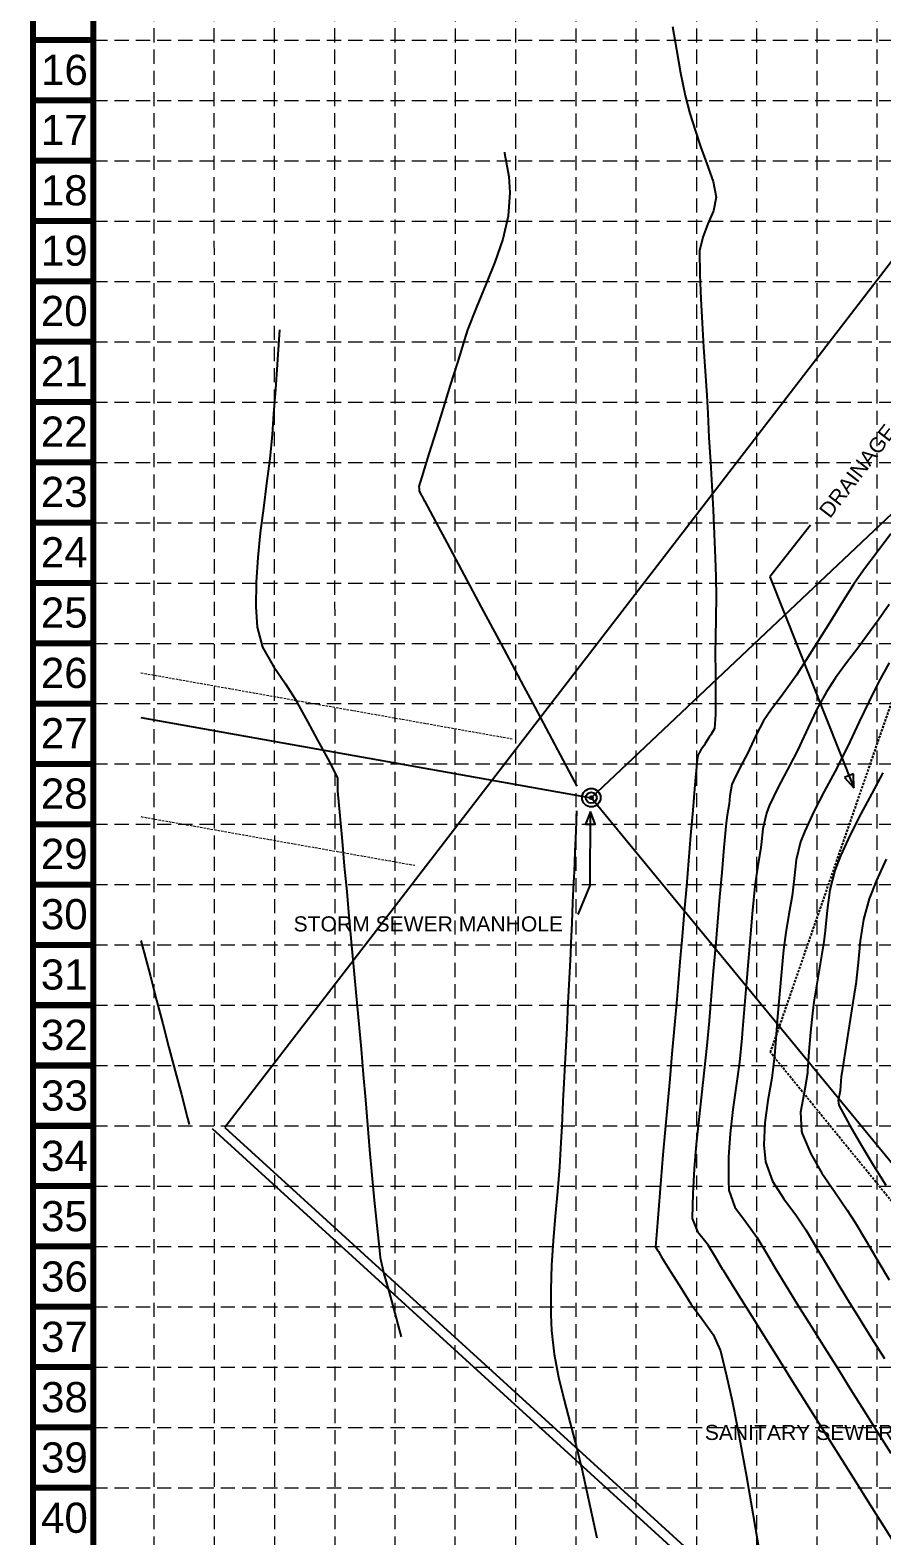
# Model space of a CAD drawing. Header units: inches. Extents: x 3987 to 4244, y 2117 to 2527.
# Drawn here: x 3987.4 to 4077.7, y 2265.7 to 2425.3 of the extents above; entities that cross this region are included whole.
import ezdxf
from ezdxf.enums import TextEntityAlignment as Align

# ---------------------------------------------------------------- set-up
doc = ezdxf.new("R2010")
doc.units = ezdxf.units.IN
doc.header["$MEASUREMENT"] = 0
doc.linetypes.add('DASH', pattern=[0.6, 0.5, -0.1])
doc.linetypes.add('HIDDEN', pattern=[0.375, 0.25, -0.125])
for name, color, linetype in [('BASE', 7, 'Continuous'), ('BOUNDARY_L', 5, 'Continuous'), ('CONTOUR', 8, 'Continuous'), ('CONTOUR-IND', 5, 'Continuous'), ('EASEMENT-EXIST', 2, 'HIDDEN'), ('EASEMENTS', 2, 'HIDDEN'), ('FENSE-NEW', 3, 'CHAINLINKS'), ('GRID', 254, 'HIDDEN'), ('SS-EXIST', 6, 'DASH'), ('SS-MH-TEXT', 6, 'Continuous'), ('TEXT-EXIST', 4, 'Continuous')]:
    doc.layers.add(name, color=color, linetype=linetype)
doc.styles.add('ROMANS', font='romans.shx')
doc.styles.get("Standard").update_dxf_attribs({"font": 'ARIAL.TTF'})
doc.linetypes.add('18SANSEW', pattern='A,0.75,-0.052381,["18SS",ROMANS,S=0.1,R=0,X=0,Y=-0.055],-0.497619,0.7,-0.1,0.7,-0.1,0.7,-0.1', length=3.7)
doc.linetypes.add('24SANSEW', pattern='A,0.75,-0.052381,["24SS",ROMANS,S=0.1,R=0,X=0,Y=-0.055],-0.497619,0.7,-0.1,0.7,-0.1,0.7,-0.1', length=3.7)
doc.linetypes.add('30SANSEW', pattern='A,0.75,-0.052381,["30SS",ROMANS,S=0.1,R=0,X=0,Y=-0.055],-0.497619,0.7,-0.1,0.7,-0.1,0.7,-0.1', length=3.7)
doc.linetypes.add('CHAINLINKS', pattern='A,1,-0.075,["O",ROMANS,S=0.1,R=0,X=0,Y=-0.05],-0.175', length=1.25)

msp = doc.modelspace()

# ---------------------------------------------------------------- linework, layer by layer
at = {"layer": 'BASE', "const_width": 0.639}
for points in [[(4243.3, 2117.49), (4243.3, 2526.42), (3987.72, 2526.42), (3987.72, 2117.49)], [(4236.91, 2123.88), (4236.91, 2520.03), (3994.11, 2520.03), (3994.11, 2123.88)]]:
    msp.add_lwpolyline(points, close=True, dxfattribs=at)
for points in [[(3994.11, 2424.19), (3987.72, 2424.19)], [(3994.11, 2417.8), (3987.72, 2417.8)], [(3994.11, 2411.41), (3987.72, 2411.41)], [(3994.11, 2405.02), (3987.72, 2405.02)], [(3994.11, 2398.63), (3987.72, 2398.63)], [(3994.11, 2392.24), (3987.72, 2392.24)], [(3994.11, 2385.85), (3987.72, 2385.85)], [(3994.11, 2379.46), (3987.72, 2379.46)], [(3994.11, 2373.07), (3987.72, 2373.07)], [(3994.11, 2366.68), (3987.72, 2366.68)], [(3994.11, 2360.29), (3987.72, 2360.29)], [(3994.11, 2353.9), (3987.72, 2353.9)], [(3994.11, 2347.51), (3987.72, 2347.51)], [(3994.11, 2341.12), (3987.72, 2341.12)], [(3994.11, 2334.74), (3987.72, 2334.74)], [(3994.11, 2328.35), (3987.72, 2328.35)], [(3994.11, 2321.96), (3987.72, 2321.96)], [(3994.11, 2315.57), (3987.72, 2315.57)], [(3994.11, 2309.18), (3987.72, 2309.18)], [(3994.11, 2302.79), (3987.72, 2302.79)], [(3994.11, 2296.4), (3987.72, 2296.4)], [(3994.11, 2290.01), (3987.72, 2290.01)], [(3994.11, 2283.62), (3987.72, 2283.62)], [(3994.11, 2277.23), (3987.72, 2277.23)], [(3994.11, 2270.84), (3987.72, 2270.84)]]:
    msp.add_lwpolyline(points, dxfattribs=at)
at = {"layer": 'BOUNDARY_L', "color": 7, "linetype": 'Continuous'}
for q in [(4149.82, 2178.53), (4148.96, 2179.31)]:
    msp.add_line((4006.68, 2308.88), q, dxfattribs=at)
at = {"layer": 'CONTOUR', "color": 35, "linetype": 'Continuous'}
for points, elevation in [([(4037.66, 2412.33), (4037.69, 2412.21), (4038.15, 2409.73), (4038.25, 2408.04), (4038.05, 2405.54), (4037.48, 2403.09), (4036.66, 2400.68), (4035.69, 2398.29), (4034.69, 2395.91), (4033.77, 2393.51), (4033.43, 2392.46), (4032.68, 2390.05), (4031.92, 2387.63), (4031.17, 2385.21), (4030.42, 2382.79), (4029.67, 2380.37), (4028.92, 2377.94), (4028.6, 2376.89), (4028.62, 2376.68), (4028.62, 2376.66), (4028.63, 2376.45), (4028.63, 2376.44), (4028.86, 2376), (4028.91, 2375.91), (4029.14, 2375.48), (4029.18, 2375.39), (4030.38, 2373.14), (4031.59, 2370.89), (4032.79, 2368.63), (4034, 2366.38), (4035.2, 2364.13), (4036.41, 2361.88), (4037.27, 2360.27), (4038.47, 2358.02), (4039.67, 2355.77), (4040.88, 2353.52), (4042.08, 2351.26), (4043.29, 2349.01), (4044.49, 2346.76), (4045.35, 2345.15)], 674), ([(4013.83, 2393.49), (4013.75, 2392.43), (4013.57, 2389.82), (4013.39, 2387.21), (4013.21, 2384.6), (4013.05, 2382.43), (4012.79, 2379.83), (4012.47, 2377.22), (4012.12, 2374.61), (4011.79, 2372), (4011.52, 2369.39), (4011.35, 2366.78), (4011.33, 2364.17), (4011.46, 2362.01), (4012.04, 2359.88), (4013.15, 2357.9), (4014.47, 2355.99), (4015.7, 2354.05), (4015.72, 2354), (4016.79, 2352.02), (4017.87, 2350.04), (4018.94, 2348.05), (4019.96, 2346.05), (4019.98, 2346), (4019.99, 2345.46), (4019.98, 2345.33), (4019.97, 2344.79), (4019.98, 2344.67), (4020.22, 2342), (4020.46, 2339.34), (4020.7, 2336.67), (4020.95, 2334.01), (4021.19, 2331.34), (4021.44, 2328.68), (4021.68, 2326.01), (4021.93, 2323.35), (4022.17, 2320.68), (4022.24, 2319.95), (4022.48, 2317.29), (4022.71, 2314.62), (4022.93, 2311.95), (4023.15, 2309.29), (4023.38, 2306.62), (4023.61, 2303.95), (4023.86, 2301.29), (4024.13, 2298.63), (4024.42, 2295.97), (4024.5, 2295.24), (4024.87, 2293.51), (4025.39, 2291.8), (4025.61, 2291.03), (4026.06, 2289.32), (4026.51, 2287.6), (4026.71, 2286.83)], 673), ([(4078.61, 2371.89), (4077.18, 2369.96), (4075.71, 2368.04), (4074.66, 2366.51), (4073.4, 2364.51), (4072.14, 2362.49), (4070.88, 2360.48), (4069.61, 2358.48), (4068.61, 2356.93), (4067.75, 2355.7), (4066.87, 2354.5), (4065.96, 2353.31), (4065.12, 2352.08), (4064.35, 2350.6), (4063.64, 2349.09), (4063.45, 2348.7), (4062.67, 2347.23), (4061.94, 2345.73), (4061.78, 2345.33), (4061.56, 2344.13), (4061.47, 2343.29), (4061.26, 2342.09), (4061.15, 2341.26), (4060.92, 2338.65), (4060.69, 2336.03), (4060.46, 2333.41), (4060.24, 2330.8), (4060.02, 2328.18), (4059.8, 2325.57), (4059.58, 2322.95), (4059.36, 2320.33), (4059.36, 2320.31), (4059.11, 2317.7), (4058.83, 2315.09), (4058.54, 2312.47), (4058.25, 2309.86), (4057.99, 2307.25), (4057.78, 2304.63), (4057.63, 2302.01), (4057.56, 2299.39), (4057.56, 2299.37), (4058.14, 2297.98), (4059.14, 2296.71), (4059.2, 2296.63), (4059.98, 2295.3), (4060.78, 2293.97), (4060.83, 2293.89), (4062.27, 2291.59), (4063.71, 2289.29), (4065.15, 2286.98), (4066.59, 2284.68), (4068.03, 2282.38), (4069.48, 2280.09), (4070.92, 2277.79), (4072.36, 2275.49), (4073.81, 2273.19), (4075.25, 2270.89), (4076, 2269.7), (4077.44, 2267.4), (4078.88, 2265.1)], 676), ([(4078.42, 2364.4), (4077.31, 2362.78), (4076.14, 2361.2), (4075.1, 2359.78), (4073.92, 2358.21), (4072.74, 2356.63), (4071.78, 2355.16), (4070.78, 2353.3), (4069.86, 2351.39), (4068.96, 2349.47), (4068.6, 2348.73), (4067.62, 2346.85), (4066.63, 2344.98), (4065.72, 2343.07), (4065.42, 2342.3), (4065.05, 2340.65), (4064.88, 2338.94), (4064.81, 2338.42), (4064.52, 2336.75), (4064.26, 2335.07), (4064.2, 2334.55), (4063.96, 2332.03), (4063.74, 2329.51), (4063.53, 2326.99), (4063.32, 2324.47), (4063.12, 2321.95), (4062.91, 2319.43), (4062.83, 2318.46), (4062.56, 2315.94), (4062.22, 2313.42), (4061.88, 2310.9), (4061.59, 2308.38), (4061.41, 2305.86), (4061.4, 2303.34), (4061.45, 2302.37), (4062.09, 2300.55), (4063.3, 2298.92), (4064.41, 2297.4), (4065.42, 2295.7), (4066.42, 2294), (4067.37, 2292.43), (4068.77, 2290.18), (4070.17, 2287.94), (4071.57, 2285.7), (4072.98, 2283.46), (4074.39, 2281.22), (4075.8, 2278.98), (4077.2, 2276.74), (4078.61, 2274.5)], 677), ([(4078.43, 2358.24), (4077.31, 2356.19), (4076.27, 2354.1), (4075.27, 2351.98), (4074.28, 2349.86), (4073.74, 2348.75), (4072.67, 2346.68), (4071.56, 2344.61), (4070.48, 2342.54), (4069.5, 2340.41), (4069.05, 2339.27), (4068.58, 2337.36), (4068.36, 2335.39), (4068.15, 2333.55), (4067.82, 2331.61), (4067.5, 2329.66), (4067.25, 2327.84), (4067.01, 2325.48), (4066.81, 2323.12), (4066.62, 2320.76), (4066.44, 2318.4), (4066.29, 2316.6), (4065.99, 2314.24), (4065.58, 2311.87), (4065.25, 2309.5), (4065.15, 2307.15), (4065.33, 2305.37), (4066.06, 2303.32), (4067.26, 2301.45), (4068.63, 2299.64), (4069.62, 2298.17), (4070.75, 2296.27), (4071.87, 2294.37), (4073, 2292.47), (4073.91, 2290.97), (4075.24, 2288.82), (4076.58, 2286.67), (4077.93, 2284.53)], 678), ([(4077.76, 2346.59), (4076.59, 2344.4), (4075.43, 2342.22), (4074.31, 2340.01), (4073.29, 2337.77), (4072.69, 2336.24), (4072.15, 2334.17), (4071.87, 2332.02), (4071.66, 2329.86), (4071.5, 2328.68), (4071.15, 2326.56), (4070.8, 2324.43), (4070.47, 2322.3), (4070.31, 2321.13), (4070.1, 2319.1), (4069.94, 2317.06), (4069.79, 2315.02), (4069.77, 2314.75), (4069.42, 2312.69), (4069.05, 2310.64), (4069.15, 2308.63), (4069.22, 2308.37), (4070.13, 2306.21), (4071.31, 2304.18), (4072.65, 2302.21), (4074, 2300.25), (4074.83, 2298.94), (4076.03, 2296.91), (4077.23, 2294.88), (4078.43, 2292.86)], 679), ([(4045.32, 2342.54), (4045.23, 2340.39), (4045.13, 2338.25), (4045.04, 2336.1), (4044.99, 2334.96), (4044.89, 2332.82), (4044.8, 2330.67), (4044.7, 2328.52), (4044.65, 2327.39), (4044.52, 2324.78), (4044.4, 2322.18), (4044.27, 2319.57), (4044.14, 2316.97), (4044, 2314.36), (4043.87, 2311.76), (4043.74, 2309.15), (4043.66, 2307.43), (4043.49, 2304.83), (4043.28, 2302.22), (4043.06, 2299.62), (4042.84, 2297.01), (4042.67, 2294.41), (4042.58, 2291.8), (4042.58, 2289.2), (4042.66, 2287.48), (4042.94, 2285), (4043.4, 2282.55), (4043.99, 2280.12), (4044.63, 2277.69), (4045.28, 2275.27), (4045.87, 2272.85), (4046.4, 2270.41), (4046.94, 2267.97), (4047.47, 2265.53)], 674), ([(3999.15, 2328.81), (3999.32, 2328.15), (3999.49, 2327.49), (4000.15, 2324.99), (4000.81, 2322.49), (4001.46, 2319.98), (4002.12, 2317.48), (4002.78, 2314.98), (4003.43, 2312.48), (4004.09, 2309.98), (4004.26, 2309.32)], 672)]:
    msp.add_lwpolyline(points, dxfattribs=dict(at, elevation=elevation))
at = {"layer": 'CONTOUR-IND', "color": 35}
for points, elevation in [([(4055.49, 2425.65), (4055.9, 2423.18), (4056.34, 2420.72), (4056.81, 2418.31), (4057.31, 2416.42), (4057.93, 2414.56), (4058.46, 2412.93), (4059.12, 2411.08), (4059.78, 2409.23), (4060.11, 2407.56), (4059.81, 2406.12), (4059.23, 2404.72), (4058.68, 2403.31), (4058.35, 2401.88), (4058.38, 2399.32), (4058.48, 2396.77), (4058.61, 2394.22), (4058.77, 2391.67), (4058.94, 2389.11), (4059.11, 2386.56), (4059.21, 2384.63), (4059.34, 2382.08), (4059.49, 2379.52), (4059.63, 2376.97), (4059.77, 2374.42), (4059.89, 2371.87), (4060, 2369.31), (4060.07, 2367.38), (4060.1, 2365.19), (4060.07, 2363.01), (4060.03, 2360.82), (4060.01, 2359.32), (4060.02, 2357.14), (4060.04, 2354.95), (4060.02, 2352.76), (4059.94, 2351.27), (4059.55, 2350.59), (4059.37, 2350.36), (4058.95, 2349.69), (4058.8, 2349.45), (4058.65, 2349.24), (4058.64, 2349.22), (4058.48, 2349.02), (4058.47, 2349), (4058.33, 2348.71), (4058.31, 2348.68), (4058.17, 2348.4), (4058.15, 2348.36), (4058.12, 2348.18), (4058.12, 2348.16), (4058.09, 2347.98), (4058.09, 2347.97), (4057.86, 2345.29), (4057.63, 2342.61), (4057.4, 2339.93), (4057.17, 2337.26), (4056.95, 2334.58), (4056.72, 2331.9), (4056.49, 2329.22), (4056.26, 2326.54), (4056.03, 2323.86), (4055.89, 2322.17), (4055.65, 2319.49), (4055.42, 2316.81), (4055.18, 2314.14), (4054.94, 2311.46), (4054.7, 2308.78), (4054.46, 2306.1), (4054.23, 2303.42), (4054.02, 2300.74), (4053.81, 2298.06), (4053.68, 2296.37), (4053.93, 2295.94), (4053.99, 2295.85), (4054.24, 2295.42), (4054.29, 2295.34), (4055.35, 2293.65), (4056.4, 2291.97), (4057.43, 2290.34), (4058.61, 2288.71), (4059.79, 2287.08), (4060.56, 2285.34), (4061.2, 2282.7), (4061.79, 2280.04), (4062.33, 2277.38), (4062.84, 2274.71), (4063.32, 2272.03), (4063.78, 2269.35), (4064.24, 2266.66), (4064.69, 2263.98)], 675), ([(4078.12, 2337.44), (4077.07, 2335.11), (4076.32, 2333.21), (4075.72, 2331.02), (4075.38, 2328.77), (4075.15, 2326.48), (4074.9, 2324.2), (4074.84, 2323.81), (4074.48, 2321.56), (4074.12, 2319.31), (4073.76, 2317.06), (4073.42, 2314.8), (4073.36, 2314.42), (4073.27, 2313.41), (4073.23, 2312.89), (4073.02, 2311.86), (4073.1, 2311.37), (4074.27, 2309.21), (4075.51, 2307.09), (4076.79, 2304.99), (4078.09, 2302.9)], 680)]:
    msp.add_lwpolyline(points, dxfattribs=dict(at, elevation=elevation))
at = {"layer": 'EASEMENT-EXIST', "color": 253, "lineweight": 0}
for p, q in [((3999.15, 2357.17), (4038.48, 2350.18)), ((3999.15, 2341.93), (4028.17, 2336.78))]:
    msp.add_line(p, q, dxfattribs=at)
at = {"layer": 'EASEMENTS', "color": 253, "linetype": 'HIDDEN'}
for p, q in [((4065.86, 2316.94), (4086.15, 2375.55)), ((4156.58, 2205.46), (4065.86, 2316.94))]:
    msp.add_line(p, q, dxfattribs=at)
at = {"layer": 'FENSE-NEW', "color": 7}
for p, q in [((4137.07, 2476.6), (4008.04, 2308.99)), ((4008.04, 2308.99), (4148.45, 2181.13))]:
    msp.add_line(p, q, dxfattribs=at)
at = {"layer": 'GRID', "color": 252, "linetype": 'HIDDEN', "lineweight": 0, "ltscale": 6}
for p, q in [((4000.56, 2149.44), (4000.53, 2519.79)), ((4006.98, 2149.44), (4006.9, 2519.79)), ((4013.35, 2149.44), (4013.29, 2519.77)), ((4019.77, 2149.44), (4019.67, 2519.76)), ((4026.1, 2149.44), (4026.07, 2519.81)), ((4032.45, 2149.43), (4032.47, 2519.8)), ((4038.89, 2149.43), (4038.86, 2519.78)), ((4045.3, 2149.43), (4045.24, 2519.78)), ((4051.64, 2149.43), (4051.64, 2519.78)), ((4058.05, 2149.43), (4058.04, 2519.78)), ((4064.4, 2149.43), (4064.41, 2519.78)), ((4070.79, 2149.43), (4070.83, 2519.77)), ((4077.18, 2149.43), (4077.18, 2520.03)), ((3994.11, 2424.19), (4236.91, 2424.19)), ((3994.11, 2417.8), (4236.91, 2417.8)), ((3994.11, 2411.41), (4236.91, 2411.41)), ((3994.11, 2405.02), (4236.91, 2405.02)), ((3994.11, 2398.63), (4236.91, 2398.63)), ((3994.11, 2392.24), (4236.91, 2392.24)), ((3994.11, 2385.85), (4236.91, 2385.85)), ((3994.11, 2379.46), (4236.91, 2379.46)), ((3994.11, 2373.07), (4236.91, 2373.07)), ((3994.11, 2366.68), (4236.91, 2366.68)), ((3994.11, 2360.29), (4236.91, 2360.29)), ((3994.11, 2353.9), (4236.91, 2353.9)), ((3994.11, 2347.51), (4236.91, 2347.51)), ((3994.11, 2341.12), (4236.91, 2341.12)), ((3994.11, 2334.74), (4236.91, 2334.74)), ((3994.11, 2328.35), (4236.91, 2328.35)), ((3994.11, 2321.96), (4236.91, 2321.96)), ((3994.11, 2315.57), (4236.91, 2315.57)), ((3994.11, 2309.18), (4236.91, 2309.18)), ((3994.11, 2302.79), (4236.91, 2302.79)), ((3994.11, 2296.4), (4236.91, 2296.4)), ((3994.11, 2290.01), (4236.91, 2290.01)), ((3994.11, 2283.62), (4236.91, 2283.62)), ((3994.11, 2277.23), (4236.91, 2277.23)), ((3994.11, 2270.84), (4236.91, 2270.84))]:
    msp.add_line(p, q, dxfattribs=at)
at = {"layer": 'SS-EXIST', "color": 7, "linetype": '24SANSEW', "ltscale": 0.75}
msp.add_line((4046.87, 2343.94), (4187.52, 2476.81), dxfattribs=at)
at = {"layer": 'SS-EXIST', "color": 7, "linetype": '18SANSEW', "ltscale": 0.75}
msp.add_line((3999.15, 2352.42), (4046.87, 2343.94), dxfattribs=at)
at = {"layer": 'SS-EXIST', "color": 7, "linetype": '30SANSEW', "ltscale": 0.75}
msp.add_line((4092.54, 2288.4), (4046.87, 2343.94), dxfattribs=at)
at = {"layer": 'SS-MH-TEXT', "color": 7, "linetype": 'Continuous'}
for radius in [0.98, 0.574, 0.164]:
    msp.add_circle((4046.87, 2343.94), radius, dxfattribs=at)
at = {"layer": 'TEXT-EXIST', "color": 7, "linetype": 'Continuous'}
for p, q in [((4070.1, 2372.8), (4065.78, 2367.35)), ((4065.78, 2367.35), (4074.68, 2345)), ((4074.64, 2346.46), (4073.71, 2346.09)), ((4074.68, 2345), (4074.64, 2346.46)), ((4073.71, 2346.09), (4074.68, 2345)), ((4046.78, 2342.49), (4046.27, 2341.12)), ((4046.75, 2334.65), (4046.78, 2342.49)), ((4047.27, 2341.12), (4046.78, 2342.49)), ((4046.27, 2341.12), (4047.27, 2341.12)), ((4045.49, 2331.58), (4046.75, 2334.65))]:
    msp.add_line(p, q, dxfattribs=at)

# ---------------------------------------------------------------- texts
at = {"layer": 'BASE'}
for s, p in [('16', (3991.04, 2421.04)), ('17', (3991.02, 2414.67)), ('18', (3991.02, 2408.28)), ('19', (3991.02, 2401.89)), ('20', (3991.02, 2395.5)), ('21', (3991.02, 2389.11)), ('22', (3991.02, 2382.72)), ('23', (3991.02, 2376.33)), ('24', (3991.02, 2369.94)), ('25', (3991.02, 2363.55)), ('26', (3991.02, 2357.16)), ('27', (3991.02, 2350.77)), ('28', (3991.02, 2344.38)), ('29', (3991.02, 2337.99)), ('30', (3991.02, 2331.6)), ('31', (3991.02, 2325.21)), ('32', (3991.02, 2318.82)), ('33', (3991.04, 2312.39)), ('34', (3991.04, 2306)), ('35', (3991.04, 2299.61)), ('36', (3991.04, 2293.22)), ('37', (3991.04, 2286.83)), ('38', (3991.04, 2280.44)), ('39', (3991.04, 2274.05)), ('40', (3991.04, 2267.66))]:
    msp.add_text(s, height=3.195, dxfattribs=at).set_placement(p, align=Align.MIDDLE_CENTER)
at = {"layer": 'TEXT-EXIST', "color": 7}
msp.add_text('DRAINAGE AND FLOODWAY EASEMENT', height=1.6, rotation=52.5377, dxfattribs=at).set_placement((4072.16, 2373.44))
for s, p in [('STORM SEWER MANHOLE', (4015.32, 2329.77)), ('SANITARY SEWER MANHOLE', (4058.9, 2275.9))]:
    msp.add_text(s, height=1.6, dxfattribs=at).set_placement(p)

doc.saveas('drawing.dxf')
